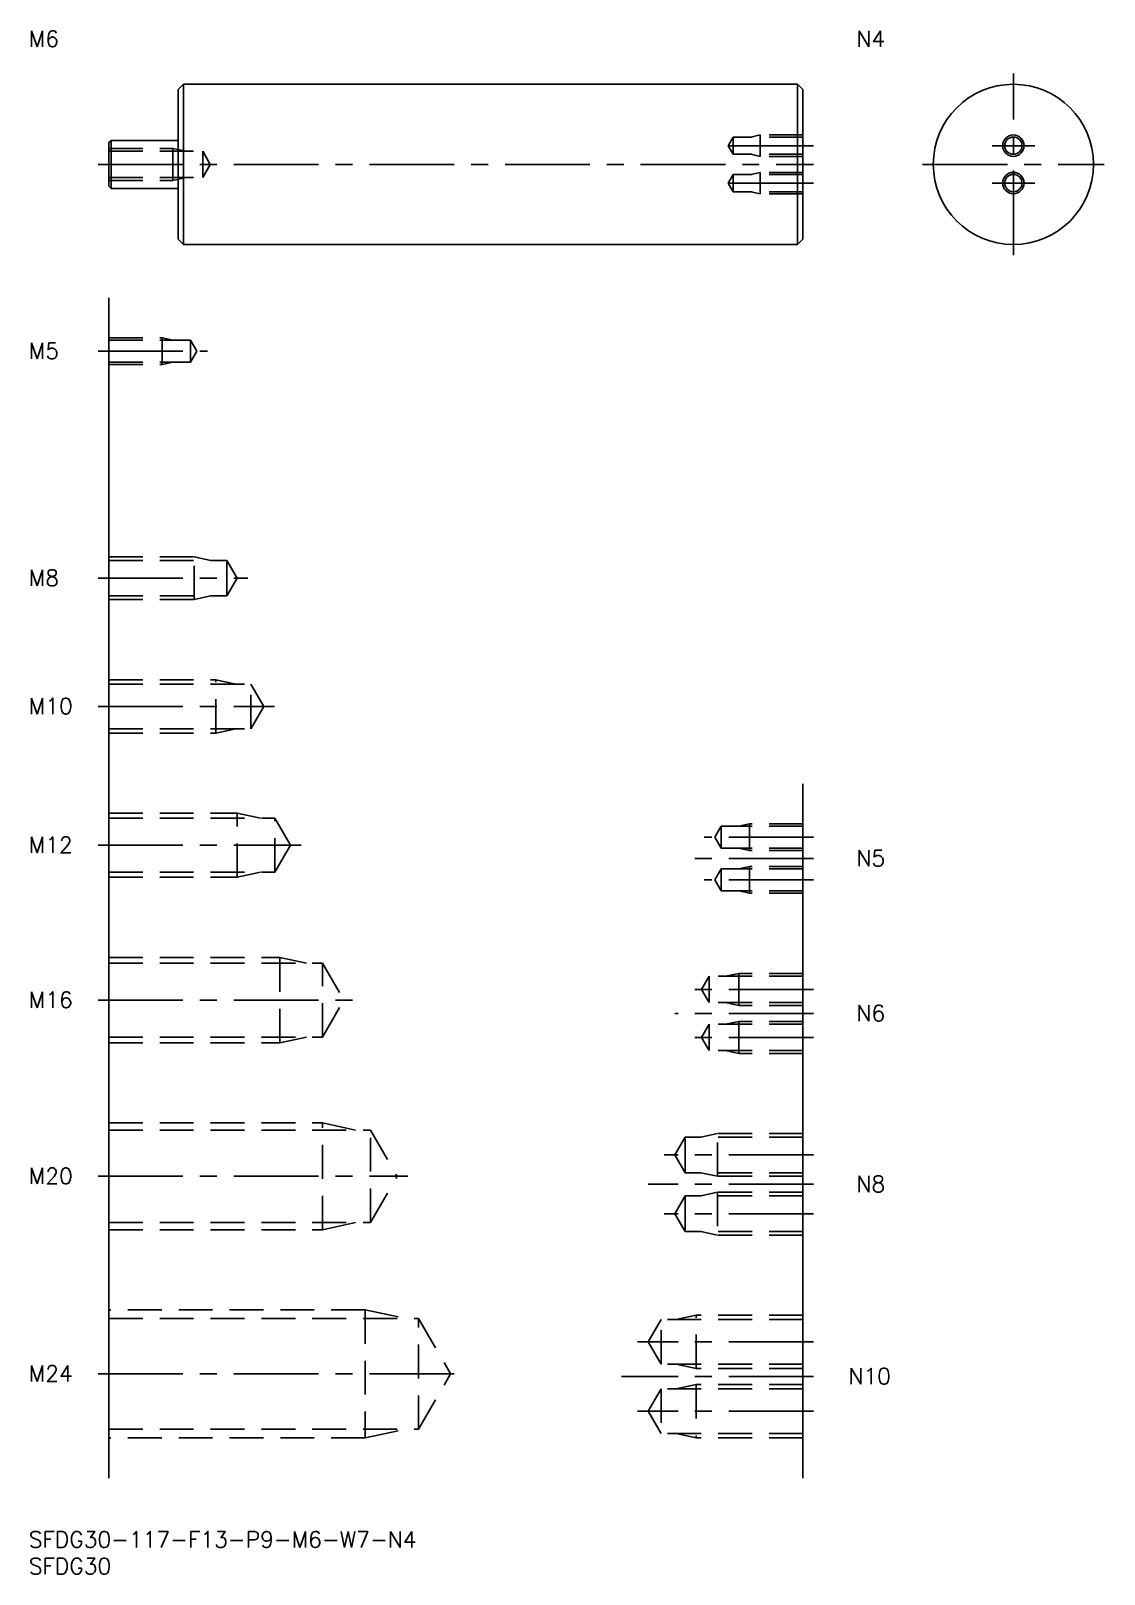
# Model space of a CAD drawing. Extents: x 0 to 201, y -8 to 281.
import ezdxf

# ---------------------------------------------------------------- set-up
doc = ezdxf.new("R2010")
doc.units = 0
doc.header["$LTSCALE"] = 0.5
doc.linetypes.add('CENTER', pattern=[50.8, 31.75, -6.35, 6.35, -6.35])
doc.linetypes.add('DASHED', pattern=[19.05, 12.7, -6.35])
for name, color, linetype in [('MSM_CENTER', 1, 'CENTER'), ('MSM_CONTINUOUS', 7, 'CONTINUOUS'), ('MSM_DASHED', 4, 'DASHED'), ('MSM_NARROW', 5, 'CONTINUOUS'), ('MSM_PART_NUMBER', 7, 'CONTINUOUS')]:
    doc.layers.add(name, color=color, linetype=linetype)
doc.styles.get("Standard").update_dxf_attribs({"font": 'txt.shx', "height": 3, "bigfont": 'bigfont.shx'})

# ---------------------------------------------------------------- blocks, each defined once
blk = doc.blocks.new('*U4')
at = {"layer": 'MSM_PART_NUMBER'}
blk.add_text('SFDG30-117-F13-P9-M6-W7-N4', height=3, dxfattribs=at).set_placement((0, -3))
blk = doc.blocks.new('*U5')
at = {"layer": 'MSM_PART_NUMBER'}
blk.add_text('SFDG30', height=3, dxfattribs=at).set_placement((0, -8))
blk = doc.blocks.new('*U6')
at = {"layer": 'MSM_PART_NUMBER'}
blk.add_text('M24', height=3, dxfattribs=at).set_placement((0, 28.06))
blk = doc.blocks.new('*U7')
at = {"layer": 'MSM_PART_NUMBER'}
blk.add_text('M20', height=3, dxfattribs=at).set_placement((0, 65.06))
blk = doc.blocks.new('*U8')
at = {"layer": 'MSM_PART_NUMBER'}
blk.add_text('M16', height=3, dxfattribs=at).set_placement((0, 98.06))
blk = doc.blocks.new('*U9')
at = {"layer": 'MSM_PART_NUMBER'}
blk.add_text('M12', height=3, dxfattribs=at).set_placement((0, 127.06))
blk = doc.blocks.new('*U10')
at = {"layer": 'MSM_PART_NUMBER'}
blk.add_text('M10', height=3, dxfattribs=at).set_placement((0, 153.06))
blk = doc.blocks.new('*U11')
at = {"layer": 'MSM_PART_NUMBER'}
blk.add_text('M8', height=3, dxfattribs=at).set_placement((0, 177.06))
blk = doc.blocks.new('*U12')
at = {"layer": 'MSM_PART_NUMBER'}
blk.add_text('M5', height=3, dxfattribs=at).set_placement((0, 219.56))
blk = doc.blocks.new('*U13')
at = {"layer": 'MSM_PART_NUMBER'}
blk.add_text('M6', height=3, dxfattribs=at).set_placement((0, 278.000001))
blk = doc.blocks.new('*U14')
at = {"layer": 'MSM_PART_NUMBER'}
blk.add_text('N4', height=3, rotation=360, dxfattribs=at).set_placement((155, 278.000001))
blk = doc.blocks.new('*U15')
at = {"layer": 'MSM_PART_NUMBER'}
blk.add_text('N10', height=3, dxfattribs=at).set_placement((153.5, 27.56))
blk = doc.blocks.new('*U16')
at = {"layer": 'MSM_PART_NUMBER'}
blk.add_text('N8', height=3, dxfattribs=at).set_placement((155, 63.56))
blk = doc.blocks.new('*U17')
at = {"layer": 'MSM_PART_NUMBER'}
blk.add_text('N6', height=3, dxfattribs=at).set_placement((155, 95.56))
blk = doc.blocks.new('*U18')
at = {"layer": 'MSM_PART_NUMBER'}
blk.add_text('N5', height=3, dxfattribs=at).set_placement((155, 124.56))

msp = doc.modelspace()

# ---------------------------------------------------------------- linework, layer by layer
at = {"layer": 'MSM_CENTER'}
for p, q in [((184.41, 239), (184.41, 273)), ((147, 259.5), (129, 259.5)), ((180.41, 259.5), (188.41, 259.5)), ((13, 256), (147, 256)), ((167.41, 256), (201.41, 256)), ((147, 252.5), (129, 252.5)), ((180.41, 252.5), (188.41, 252.5)), ((13, 221), (33.5, 221)), ((13, 178.5), (41, 178.5)), ((13, 154.5), (46, 154.5)), ((13, 128.5), (51, 128.5)), ((147, 130), (126.5, 130)), ((147, 126), (123.5, 126)), ((147, 122), (126.5, 122)), ((147, 101.5), (124, 101.5)), ((13, 99.5), (61, 99.5)), ((147, 97), (121, 97)), ((147, 92.5), (124, 92.5)), ((147, 70.5), (119, 70.5)), ((13, 66.5), (71, 66.5)), ((147, 65), (116, 65)), ((147, 59.5), (119, 59.5)), ((147, 35.5), (114, 35.5)), ((13, 29.5), (81, 29.5)), ((147, 29), (111, 29)), ((147, 22.5), (114, 22.5))]:
    msp.add_line(p, q, dxfattribs=at)
at = {"layer": 'MSM_CONTINUOUS'}
for p, q in [((29, 271), (28, 270)), ((28, 270), (28, 242)), ((29, 271), (144, 271)), ((29, 271), (29, 241)), ((144, 271), (144, 241)), ((144, 271), (145, 270)), ((145, 270), (145, 242)), ((15.4, 260.5), (15, 260.1)), ((15, 260.1), (15, 251.9)), ((15.4, 260.5), (27.7, 260.5)), ((15.4, 251.5), (15.4, 260.5)), ((15.4, 251.5), (15, 251.9)), ((15.4, 251.5), (27.7, 251.5)), ((28, 242), (29, 241)), ((29, 241), (144, 241)), ((145, 242), (144, 241)), ((15, 10), (15, 231)), ((145, 140), (145, 10))]:
    msp.add_line(p, q, dxfattribs=at)
for centre, radius in [((184.41, 256), 15), ((184.41, 259.5), 1.62), ((184.41, 252.5), 1.62)]:
    msp.add_circle(centre, radius, dxfattribs=at)
for centre, start, end in [((27.7, 260.8), 270, 0), ((27.7, 251.2), 0, 90)]:
    msp.add_arc(centre, 0.3, start, end, dxfattribs=at)
at = {"layer": 'MSM_DASHED'}
for p, q in [((131.94, 261.12), (131, 259.5)), ((145, 261.12), (131.94, 261.12)), ((131.94, 257.88), (131.94, 261.12)), ((137, 261.5), (135.25, 261.12)), ((145, 261.5), (137, 261.5)), ((137, 257.5), (137, 261.5)), ((15, 259), (27, 259)), ((15, 258.46), (32.58, 258.46)), ((27, 253), (27, 259)), ((27, 259), (29.5, 258.46)), ((32.58, 253.54), (32.58, 258.46)), ((32.58, 258.46), (34, 256)), ((131.94, 257.88), (131, 259.5)), ((145, 257.88), (131.94, 257.88)), ((137, 257.5), (135.25, 257.88)), ((145, 257.5), (137, 257.5)), ((32.58, 253.54), (34, 256)), ((137, 254.5), (135.25, 254.12)), ((145, 254.5), (137, 254.5)), ((137, 254.5), (137, 250.5)), ((15, 253.54), (32.58, 253.54)), ((15, 253), (27, 253)), ((27, 253), (29.5, 253.54)), ((131.94, 254.12), (131, 252.5)), ((131.94, 250.88), (131, 252.5)), ((145, 254.12), (131.94, 254.12)), ((131.94, 254.12), (131.94, 250.88)), ((145, 250.88), (131.94, 250.88)), ((137, 250.5), (135.25, 250.88)), ((145, 250.5), (137, 250.5)), ((15, 223.5), (25, 223.5)), ((15, 223.07), (30.31, 223.07)), ((25, 218.5), (25, 223.5)), ((25, 223.5), (27, 223.07)), ((30.31, 218.93), (30.31, 223.07)), ((30.31, 223.07), (31.5, 221)), ((30.31, 218.93), (31.5, 221)), ((15, 218.93), (30.31, 218.93)), ((15, 218.5), (25, 218.5)), ((25, 218.5), (27, 218.93)), ((15, 182.5), (31, 182.5)), ((31, 174.5), (31, 182.5)), ((31, 182.5), (34.12, 181.82)), ((15, 181.82), (37.08, 181.82)), ((37.08, 175.18), (37.08, 181.82)), ((37.08, 181.82), (39, 178.5)), ((37.08, 175.18), (39, 178.5)), ((15, 175.18), (37.08, 175.18)), ((15, 174.5), (31, 174.5)), ((31, 174.5), (34.12, 175.18)), ((15, 159.5), (35, 159.5)), ((35, 149.5), (35, 159.5)), ((35, 159.5), (38.75, 158.69)), ((15, 158.69), (41.58, 158.69)), ((41.58, 150.31), (41.58, 158.69)), ((41.58, 158.69), (44, 154.5)), ((41.58, 150.31), (44, 154.5)), ((15, 150.31), (41.58, 150.31)), ((35, 149.5), (38.75, 150.31)), ((15, 149.5), (35, 149.5)), ((15, 134.5), (39, 134.5)), ((15, 133.55), (46.08, 133.55)), ((39, 122.5), (39, 134.5)), ((39, 134.5), (43.38, 133.55)), ((46.08, 123.45), (46.08, 133.55)), ((46.08, 133.55), (49, 128.5)), ((129.69, 132.07), (128.5, 130)), ((145, 132.07), (129.69, 132.07)), ((129.69, 127.93), (129.69, 132.07)), ((135, 132.5), (133, 132.07)), ((145, 132.5), (135, 132.5)), ((135, 127.5), (135, 132.5)), ((46.08, 123.45), (49, 128.5)), ((129.69, 127.93), (128.5, 130)), ((145, 127.93), (129.69, 127.93)), ((135, 127.5), (133, 127.93)), ((145, 127.5), (135, 127.5)), ((135, 124.5), (133, 124.07)), ((145, 124.5), (135, 124.5)), ((135, 124.5), (135, 119.5)), ((15, 123.45), (46.08, 123.45)), ((15, 122.5), (39, 122.5)), ((39, 122.5), (43.38, 123.45)), ((129.69, 124.07), (128.5, 122)), ((129.69, 119.93), (128.5, 122)), ((145, 124.07), (129.69, 124.07)), ((129.69, 124.07), (129.69, 119.93)), ((145, 119.93), (129.69, 119.93)), ((135, 119.5), (133, 119.93)), ((145, 119.5), (135, 119.5)), ((15, 107.5), (47, 107.5)), ((47, 91.5), (47, 107.5)), ((47, 107.5), (52, 106.42)), ((15, 106.42), (55.01, 106.42)), ((55.01, 92.58), (55.01, 106.42)), ((55.01, 106.42), (59, 99.5)), ((133, 104.5), (130.5, 103.96)), ((145, 104.5), (133, 104.5)), ((133, 98.5), (133, 104.5)), ((127.42, 103.96), (126, 101.5)), ((127.42, 99.04), (126, 101.5)), ((145, 103.96), (127.42, 103.96)), ((127.42, 99.04), (127.42, 103.96)), ((55.01, 92.58), (59, 99.5)), ((145, 99.04), (127.42, 99.04)), ((133, 98.5), (130.5, 99.04)), ((145, 98.5), (133, 98.5)), ((133, 95.5), (130.5, 94.96)), ((145, 95.5), (133, 95.5)), ((133, 95.5), (133, 89.5)), ((15, 92.58), (55.01, 92.58)), ((47, 91.5), (52, 92.58)), ((127.42, 94.96), (126, 92.5)), ((127.42, 90.04), (126, 92.5)), ((145, 94.96), (127.42, 94.96)), ((127.42, 94.96), (127.42, 90.04)), ((15, 91.5), (47, 91.5)), ((145, 90.04), (127.42, 90.04)), ((133, 89.5), (130.5, 90.04)), ((145, 89.5), (133, 89.5)), ((15, 76.5), (55, 76.5)), ((15, 75.15), (64.01, 75.15)), ((55, 56.5), (55, 76.5)), ((55, 76.5), (61.25, 75.15)), ((64.01, 75.15), (69, 66.5)), ((64.01, 57.85), (64.01, 75.15)), ((122.92, 73.82), (121, 70.5)), ((122.92, 67.18), (122.92, 73.82)), ((145, 73.82), (122.92, 73.82)), ((129, 74.5), (125.87, 73.82)), ((129, 66.5), (129, 74.5)), ((145, 74.5), (129, 74.5)), ((122.92, 67.18), (121, 70.5)), ((64.01, 57.85), (69, 66.5)), ((145, 67.18), (122.92, 67.18)), ((129, 66.5), (125.87, 67.18)), ((145, 66.5), (129, 66.5)), ((122.92, 62.82), (121, 59.5)), ((122.92, 62.82), (122.92, 56.18)), ((145, 62.82), (122.92, 62.82)), ((129, 63.5), (125.87, 62.82)), ((129, 63.5), (129, 55.5)), ((145, 63.5), (129, 63.5)), ((15, 57.85), (64.01, 57.85)), ((55, 56.5), (61.25, 57.85)), ((122.92, 56.18), (121, 59.5)), ((15, 56.5), (55, 56.5)), ((145, 56.18), (122.92, 56.18)), ((129, 55.5), (125.87, 56.18)), ((145, 55.5), (129, 55.5)), ((63, 41.5), (15, 41.5)), ((63, 41.5), (70.5, 39.88)), ((63, 41.5), (63, 17.5)), ((125, 40.5), (121.25, 39.69)), ((125, 30.5), (125, 40.5)), ((145, 40.5), (125, 40.5)), ((15, 39.88), (73.01, 39.88)), ((73.01, 19.12), (73.01, 39.88)), ((73.01, 39.88), (79, 29.5)), ((118.42, 39.69), (116, 35.5)), ((118.42, 31.31), (118.42, 39.69)), ((145, 39.69), (118.42, 39.69)), ((118.42, 31.31), (116, 35.5)), ((73.01, 19.12), (79, 29.5)), ((145, 31.31), (118.42, 31.31)), ((125, 30.5), (121.25, 31.31)), ((145, 30.5), (125, 30.5)), ((118.42, 26.69), (116, 22.5)), ((118.42, 26.69), (118.42, 18.31)), ((145, 26.69), (118.42, 26.69)), ((125, 27.5), (121.25, 26.69)), ((125, 27.5), (125, 17.5)), ((145, 27.5), (125, 27.5)), ((118.42, 18.31), (116, 22.5)), ((15, 19.12), (73.01, 19.12)), ((63, 17.5), (15, 17.5)), ((63, 17.5), (70.5, 19.12)), ((145, 18.31), (118.42, 18.31)), ((125, 17.5), (121.25, 18.31)), ((145, 17.5), (125, 17.5))]:
    msp.add_line(p, q, dxfattribs=at)
at = {"layer": 'MSM_NARROW'}
for centre in [(184.41, 259.5), (184.41, 252.5)]:
    msp.add_circle(centre, 2, dxfattribs=at)

# ---------------------------------------------------------------- block references
at = {"layer": 'MSM_CONTINUOUS'}
for name in ['*U13', '*U14', '*U12', '*U11', '*U10', '*U9', '*U18', '*U8', '*U17', '*U7', '*U16', '*U6', '*U15', '*U4', '*U5']:
    msp.add_blockref(name, (0, 0), dxfattribs=at)

doc.saveas('drawing.dxf')
